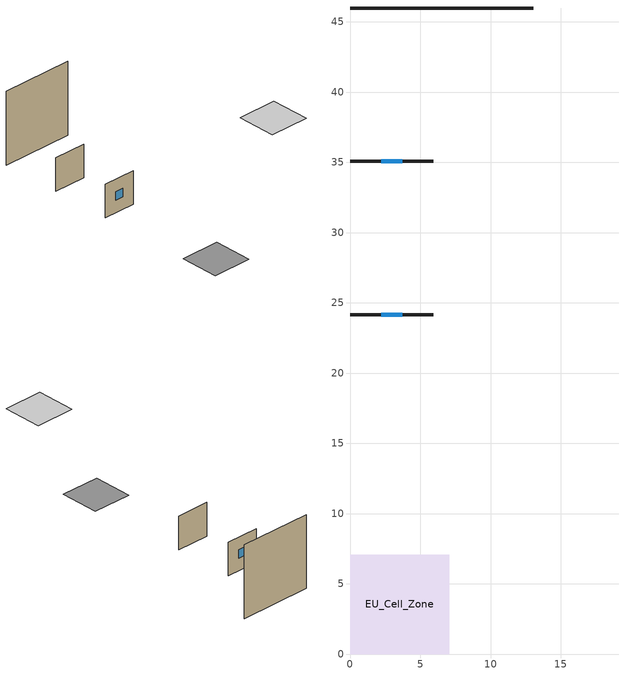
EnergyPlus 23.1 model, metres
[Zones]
EU_Cell_Zone
 floor othersidecoefficients (EU_ES.ME.SFH.01.Gen.ReEx.001.001_floor_1_Construction): 0,0 7.07,0 7.07,7.07 0,7.07 z0
 wall outside (EU_ES.ME.SFH.01.Gen.ReEx.001.001_wall_1_north_1_Construction): 0,24.14 5.92,24.14 z0:5.92
 wall outside (EU_ES.ME.SFH.01.Gen.ReEx.001.001_wall_1_south_2_Construction): 5.92,35.06 0,35.06 z0:5.92
 wall othersidecoefficients (EU_ES.ME.SFH.01.Gen.ReEx.001.001_thermal_bridge_Construction): 13.04,45.99 0,45.99 z0:13.04
 window (EU_ES.ME.SFH.01.Gen.ReEx.001.001_window_north_1_Construction): 2.22,24.14 3.7,24.14 z2.22:3.7
 window (EU_ES.ME.SFH.01.Gen.ReEx.001.001_window_south_2_Construction): 3.7,35.06 2.22,35.06 z2.22:3.7
 ceiling othersidecoefficients (EU_ES.ME.SFH.01.Gen.ReEx.001.001_roof_1_Construction): 12.07,0 19.14,0 19.14,7.07 12.07,7.07 z20
[Building]
EU Step8 Campaign Cell: North Axis=0; Terrain=City; Solar Distribution=FullExterior
[Site:Location]
Madrid: Latitude=40.5; Longitude=-3.5; Time Zone=1; Elevation=609
[SizingPeriod:WeatherFileDays]
AnnualSizingPeriod: Begin Month=1; Begin Day of Month=1; End Month=12; End Day of Month=31; Use Weather File Daylight Saving Period=No; Use Weather File Rain and Snow Indicators=No
[MATERIAL]
EU_InternalMass_Material: Roughness=MediumRough; Thickness=0.1; Conductivity=1; Density=1800; Specific Heat=900; Thermal Absorptance=0.9; Solar Absorptance=0.7; Visible Absorptance=0.7
[MATERIAL:NOMASS] Roughness=MediumRough; Thermal Absorptance=0.9; Solar Absorptance=0.7; Visible Absorptance=0.7
Name | Thermal Resistance
EU_ES.ME.SFH.01.Gen.ReEx.001.001_floor_1_NoMass | 0.52521
EU_ES.ME.SFH.01.Gen.ReEx.001.001_roof_1_NoMass | 0.22482
EU_ES.ME.SFH.01.Gen.ReEx.001.001_wall_1_north_1_NoMass; EU_ES.ME.SFH.01.Gen.ReEx.001.001_wall_1_south_2_NoMass | 5.20833
EU_ES.ME.SFH.01.Gen.ReEx.001.001_thermal_bridge_NoMass | 8.33333
[WINDOWMATERIAL:SIMPLEGLAZINGSYSTEM] UFactor=4; Solar Heat Gain Coefficient=0.85; Visible Transmittance=0.85
EU_ES.ME.SFH.01.Gen.ReEx.001.001_window_north_1_SimpleGlazing; EU_ES.ME.SFH.01.Gen.ReEx.001.001_window_south_2_SimpleGlazing
[CONSTRUCTION]
EU_ES.ME.SFH.01.Gen.ReEx.001.001_floor_1_Construction: EU_ES.ME.SFH.01.Gen.ReEx.001.001_floor_1_NoMass
EU_ES.ME.SFH.01.Gen.ReEx.001.001_roof_1_Construction: EU_ES.ME.SFH.01.Gen.ReEx.001.001_roof_1_NoMass
EU_ES.ME.SFH.01.Gen.ReEx.001.001_wall_1_north_1_Construction: EU_ES.ME.SFH.01.Gen.ReEx.001.001_wall_1_north_1_NoMass
EU_ES.ME.SFH.01.Gen.ReEx.001.001_window_north_1_Construction: EU_ES.ME.SFH.01.Gen.ReEx.001.001_window_north_1_SimpleGlazing
EU_ES.ME.SFH.01.Gen.ReEx.001.001_wall_1_south_2_Construction: EU_ES.ME.SFH.01.Gen.ReEx.001.001_wall_1_south_2_NoMass
EU_ES.ME.SFH.01.Gen.ReEx.001.001_window_south_2_Construction: EU_ES.ME.SFH.01.Gen.ReEx.001.001_window_south_2_SimpleGlazing
EU_ES.ME.SFH.01.Gen.ReEx.001.001_thermal_bridge_Construction: EU_ES.ME.SFH.01.Gen.ReEx.001.001_thermal_bridge_NoMass
EU_InternalMass_Construction: EU_InternalMass_Material
[ZONE]
EU_Cell_Zone: Type=1; Multiplier=1; Ceiling Height=2.27273; Volume=125; Floor Area=55; Part of Total Floor Area=Yes
[INTERNALMASS]
EU_Cell_Zone_EU_InternalMass: Construction=EU_InternalMass_Construction; Zone or ZoneList=EU_Cell_Zone; Surface Area=55
[SURFACEPROPERTY:OTHERSIDECOEFFICIENTS] Combined ConvectiveRadiative Film Coefficient=0; Constant Temperature=0; Constant Temperature Coefficient=0; Ground Temperature Coefficient=0; Wind Speed Coefficient=0; Sinusoidal Variation of Constant Temperature Coefficient=No; Period of Sinusoidal Variation=24; Previous Other Side Temperature Coefficient=0
Name | External DryBulb Temperature Coefficient | Zone Air Temperature Coefficient
EU_ES.ME.SFH.01.Gen.ReEx.001.001_floor_1_b0.5 | 0.5 | 0.5
EU_ES.ME.SFH.01.Gen.ReEx.001.001_roof_1_b0.374813 | 0.374813 | 0.625187
EU_ES.ME.SFH.01.Gen.ReEx.001.001_wall_1_north_1_b1; EU_ES.ME.SFH.01.Gen.ReEx.001.001_wall_1_south_2_b1; EU_ES.ME.SFH.01.Gen.ReEx.001.001_thermal_bridge_b1 | 1 | 0
[OTHEREQUIPMENT]
EU_Step8_InternalGain_es__ES.ME.SFH.01.Gen.ReEx.001.001__f015_f015: Fuel Type=Electricity; Zone or ZoneList or Space or SpaceList=EU_Cell_Zone; Schedule=EU_Step8_GainSchedule_es__ES.ME.SFH.01.Gen.ReEx.001.001__f015_f015; Design Level Calculation Method=Watts/Area; Power per Zone Floor Area=1; Fraction Latent=0; Fraction Radiant=0; Fraction Lost=0; Carbon Dioxide Generation Rate=0; EndUse Subcategory=EU_Step8_InternalGains
[ZONEVENTILATION:DESIGNFLOWRATE]
EU_ConstantAir_EU_Cell_Zone: Zone or ZoneList or Space or SpaceList=EU_Cell_Zone; Schedule=EU_AlwaysOn; Design Flow Rate Calculation Method=AirChanges/Hour; Air Changes per Hour=0.64; Ventilation Type=Natural; Fan Pressure Rise=0; Fan Total Efficiency=1; Constant Term Coefficient=1; Temperature Term Coefficient=0; Velocity Term Coefficient=0; Velocity Squared Term Coefficient=0; Minimum Indoor Temperature=-100; Maximum Indoor Temperature=100; Delta Temperature=-100; Minimum Outdoor Temperature=-100; Maximum Outdoor Temperature=100; Maximum Wind Speed=40
[HVACTEMPLATE:THERMOSTAT]
EU_HeatOnly_EU_Cell_Zone: Constant Heating Setpoint=20; Constant Cooling Setpoint=50
[HVACTEMPLATE:ZONE:IDEALLOADSAIRSYSTEM]
EU_Cell_Zone: Template Thermostat=EU_HeatOnly_EU_Cell_Zone; System Availability Schedule=EU_AlwaysOn; Maximum Heating Supply Air Temperature=50; Minimum Cooling Supply Air Temperature=13; Maximum Heating Supply Air Humidity Ratio=0.0156; Minimum Cooling Supply Air Humidity Ratio=0.0077; Heating Limit=NoLimit; Cooling Limit=NoLimit; Heating Availability Schedule=EU_AlwaysOn; Cooling Availability Schedule=EU_CoolingOff; Dehumidification Control Type=ConstantSensibleHeatRatio; Cooling Sensible Heat Ratio=0.7; Dehumidification Setpoint=60; Humidification Control Type=None; Humidification Setpoint=30; Outdoor Air Method=None; Outdoor Air Flow Rate per Person=0.00944; Outdoor Air Flow Rate per Zone Floor Area=0; Outdoor Air Flow Rate per Zone=0; Demand Controlled Ventilation Type=None; Outdoor Air Economizer Type=NoEconomizer; Heat Recovery Type=None; Sensible Heat Recovery Effectiveness=0.7; Latent Heat Recovery Effectiveness=0.65
[SIZING:ZONE]
EU_Cell_Zone: Zone Cooling Design Supply Air Temperature Input Method=SupplyAirTemperature; Zone Cooling Design Supply Air Temperature=13; Zone Heating Design Supply Air Temperature Input Method=SupplyAirTemperature; Zone Heating Design Supply Air Temperature=50; Zone Cooling Design Supply Air Humidity Ratio=0.008; Zone Heating Design Supply Air Humidity Ratio=0.008; Cooling Design Air Flow Method=DesignDay; Cooling Design Air Flow Rate=0; Cooling Minimum Air Flow per Zone Floor Area=0.000762; Cooling Minimum Air Flow=0; Cooling Minimum Air Flow Fraction=0.2; Heating Design Air Flow Method=DesignDay; Heating Design Air Flow Rate=0; Heating Maximum Air Flow per Zone Floor Area=0.002032; Heating Maximum Air Flow=0.141576; Heating Maximum Air Flow Fraction=0.3; Account for Dedicated Outdoor Air System=No; Dedicated Outdoor Air System Control Strategy=NeutralSupplyAir; Dedicated Outdoor Air Low Setpoint Temperature for Design=autosize; Dedicated Outdoor Air High Setpoint Temperature for Design=autosize; Zone Load Sizing Method=Sensible Load Only No Latent Load; Zone Latent Cooling Design Supply Air Humidity Ratio Input Method=HumidityRatioDifference; Zone Cooling Design Supply Air Humidity Ratio Difference=0.005; Zone Latent Heating Design Supply Air Humidity Ratio Input Method=HumidityRatioDifference; Zone Humidification Design Supply Air Humidity Ratio Difference=0.005
[SCHEDULE:CONSTANT]
Name | Hourly Value
EU_AlwaysOn | 1
EU_CoolingOff | 0
[SCHEDULE:FILE]
EU_Step8_GainSchedule_es__ES.ME.SFH.01.Gen.ReEx.001.001__f015_f015: File=C:\Users\o_iseri\Desktop\OpenUBEM\openubem\outputs\eu_certified_rerun_2026-08-28\rep1\schedules\es__ES.ME.SFH.01.Gen.ReEx.001.001__f015.csv; Column Number=1; Rows to Skip at Top=0; Number of Hours of Data=8760; Column Separator=Comma; Interpolate to Timestep=No; Minutes per Item=60; Adjust Schedule for Daylight Savings=Yes
